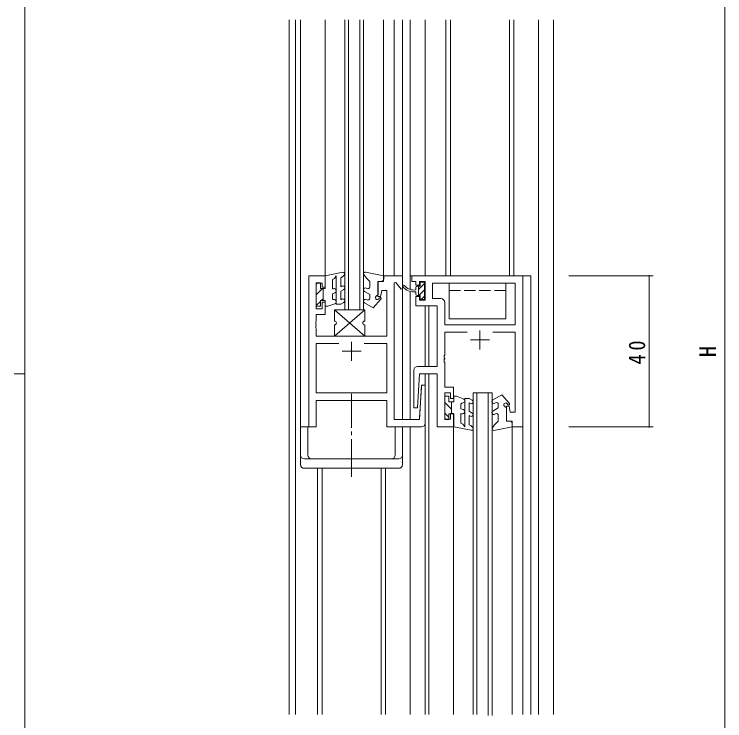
# Model space of a CAD drawing. Units: millimetres on the paper. Extents: x -397 to 397, y -282 to 282.
# Drawn here: x -396.7 to -208.6, y -75.1 to 112 of the extents above; entities that cross this region are included whole.
import ezdxf
from ezdxf.enums import TextEntityAlignment as Align

# ---------------------------------------------------------------- set-up
doc = ezdxf.new("R2010")
doc.units = ezdxf.units.MM
doc.linetypes.add('USER2', pattern=[13, 10, -1, 1, -1])
doc.linetypes.add('USER3', pattern=[4, 3, -1])
for name, color, linetype, lineweight in [('0-1_YKK_ZWAK', 7, 'Continuous', 18), ('0-3_YKK_11', 7, 'Continuous', 18), ('0-4_YKK_12', 2, 'Continuous', 18), ('0-6_YKK_13', 4, 'Continuous', 18), ('0-7_YKK_D', 6, 'Continuous', 18)]:
    doc.layers.add(name, color=color, linetype=linetype, lineweight=lineweight)
doc.styles.add('ＭＳ ゴシック', font='')
doc.styles.get('ＭＳ ゴシック').set_extended_font_data('MS Gothic')

msp = doc.modelspace()

# ---------------------------------------------------------------- linework, layer by layer
at = {"layer": '0-1_YKK_ZWAK'}
for p, q in [((-393.908, -245.688), (-393.908, 279.312)), ((-396.708, 16.812), (-393.908, 16.812))]:
    msp.add_line(p, q, dxfattribs=at)
at = {"layer": '0-3_YKK_11'}
for p, q in [((-314.408, 42.787), (-318.708, 42.787)), ((-318.708, 42.787), (-318.708, 2.787)), ((-314.408, 39.787), (-314.408, 42.787)), ((-298.908, 42.787), (-298.908, 41.287)), ((-293.908, 42.787), (-298.908, 42.787)), ((-293.908, 39.372), (-293.908, 42.787)), ((-291.408, 42.787), (-291.408, 41.287)), ((-262.108, 42.787), (-291.408, 42.787)), ((-262.108, 2.787), (-262.108, 42.787)), ((-316.758, 40.787), (-315.208, 40.787)), ((-316.758, 33.987), (-316.758, 40.787)), ((-315.208, 40.787), (-315.208, 39.787)), ((-315.208, 39.787), (-314.408, 39.787)), ((-300.408, 41.287), (-300.408, 37.287)), ((-298.908, 41.287), (-300.408, 41.287)), ((-296.108, 40.902), (-295.701, 41.041)), ((-296.108, 4.737), (-296.108, 40.902)), ((-295.701, 41.041), (-294.315, 39.234)), ((-291.408, 41.287), (-290.408, 41.287)), ((-290.408, 41.287), (-290.408, 40.287)), ((-290.408, 40.287), (-289.408, 40.287)), ((-289.408, 41.287), (-287.908, 41.287)), ((-289.408, 40.287), (-289.408, 41.287)), ((-287.908, 41.287), (-287.908, 36.287)), ((-285.958, 40.837), (-264.058, 40.837)), ((-285.958, 36.737), (-285.958, 40.837)), ((-285.958, 40.837), (-264.058, 40.837)), ((-264.058, 40.837), (-264.058, 29.787)), ((-299.708, 37.287), (-299.408, 38.887)), ((-299.408, 38.887), (-299.662, 37.532)), ((-299.408, 38.887), (-298.058, 38.887)), ((-298.358, 38.887), (-299.408, 38.887)), ((-298.058, 38.887), (-298.058, 26.787)), ((-294.315, 39.234), (-293.908, 39.372)), ((-315.208, 35.787), (-315.208, 33.987)), ((-314.408, 35.787), (-315.208, 35.787)), ((-314.408, 32.487), (-314.408, 35.787)), ((-300.408, 37.287), (-299.708, 37.287)), ((-290.408, 37.287), (-290.408, 34.787)), ((-289.408, 37.287), (-290.408, 37.287)), ((-289.408, 36.287), (-289.408, 37.287)), ((-287.908, 36.287), (-289.408, 36.287)), ((-283.758, 36.737), (-285.958, 36.737)), ((-315.208, 33.987), (-316.758, 33.987)), ((-290.408, 34.787), (-284.708, 34.787)), ((-284.708, 34.787), (-284.708, 18.737)), ((-282.758, 29.787), (-282.758, 35.737)), ((-316.758, 32.487), (-314.408, 32.487)), ((-316.758, 30.746), (-316.758, 32.487)), ((-316.878, 30.562), (-316.758, 30.746)), ((-316.878, 30.012), (-316.878, 30.562)), ((-316.758, 29.829), (-316.878, 30.012)), ((-316.878, 29.562), (-316.758, 29.746)), ((-316.878, 29.012), (-316.878, 29.562)), ((-316.758, 28.829), (-316.878, 29.012)), ((-316.758, 29.746), (-316.758, 29.829)), ((-316.758, 26.787), (-316.758, 28.829)), ((-264.058, 29.787), (-282.758, 29.787)), ((-273.408, 28.287), (-273.408, 23.287)), ((-298.058, 26.787), (-316.758, 26.787)), ((-282.758, 27.837), (-276.768, 27.837)), ((-282.758, 21.746), (-282.758, 27.837)), ((-270.049, 27.837), (-264.058, 27.837)), ((-264.058, 27.837), (-264.058, 6.687)), ((-310.768, 24.837), (-316.758, 24.837)), ((-316.758, 24.837), (-316.758, 11.737)), ((-310.768, 24.837), (-316.758, 24.837)), ((-307.408, 25.287), (-307.408, 20.287)), ((-298.058, 24.837), (-304.049, 24.837)), ((-298.058, 11.737), (-298.058, 24.837)), ((-275.908, 25.787), (-270.908, 25.787)), ((-309.908, 22.787), (-304.908, 22.787)), ((-282.878, 21.562), (-282.758, 21.746)), ((-282.878, 21.012), (-282.878, 21.562)), ((-282.758, 20.829), (-282.878, 21.012)), ((-282.878, 20.562), (-282.758, 20.746)), ((-282.758, 20.746), (-282.758, 20.829)), ((-282.878, 20.012), (-282.878, 20.562)), ((-282.758, 19.829), (-282.878, 20.012)), ((-282.758, 13.287), (-282.758, 19.829)), ((-290.908, 17.737), (-290.908, 7.799)), ((-284.708, 18.737), (-289.908, 18.737)), ((-289.937, 7.776), (-289.408, 16.787)), ((-289.408, 16.787), (-284.708, 16.787)), ((-284.708, 16.787), (-284.708, 2.787)), ((-288.879, 13.799), (-289.408, 4.737)), ((-288.908, 13.311), (-289.381, 5.208)), ((-287.908, 13.776), (-288.879, 13.799)), ((-287.908, 3.787), (-287.908, 13.776)), ((-280.408, 13.287), (-282.758, 13.287)), ((-280.408, 10.287), (-280.408, 13.287)), ((-316.758, 11.737), (-298.058, 11.737)), ((-282.758, 11.787), (-281.208, 11.787)), ((-282.758, 4.787), (-282.758, 11.787)), ((-281.208, 11.787), (-281.208, 10.287)), ((-316.758, 9.787), (-298.058, 9.787)), ((-316.758, 2.787), (-316.758, 9.787)), ((-298.058, 9.787), (-298.058, 2.787)), ((-281.208, 10.287), (-280.408, 10.287)), ((-290.908, 7.799), (-289.937, 7.776)), ((-266.408, 8.287), (-266.408, 4.287)), ((-265.708, 8.287), (-266.408, 8.287)), ((-265.408, 6.687), (-265.708, 8.287)), ((-281.208, 6.287), (-281.208, 4.787)), ((-280.408, 6.287), (-281.208, 6.287)), ((-280.408, 2.787), (-280.408, 6.287)), ((-264.058, 6.687), (-265.408, 6.687)), ((-289.408, 4.737), (-296.108, 4.737)), ((-281.208, 4.787), (-282.758, 4.787)), ((-266.408, 4.287), (-264.908, 4.287)), ((-264.908, 4.287), (-264.908, 2.787)), ((-318.708, 2.787), (-316.758, 2.787)), ((-298.058, 2.787), (-288.908, 2.787)), ((-284.708, 2.787), (-280.408, 2.787)), ((-264.908, 2.787), (-262.108, 2.787))]:
    msp.add_line(p, q, dxfattribs=at)
for centre, start, end in [((-283.758, 35.737), 0.00001, 89.99999), ((-289.908, 17.737), 90.00001, 179.99999), ((-288.908, 3.787), 270.00001, 359.99999)]:
    msp.add_arc(centre, 1, start, end, dxfattribs=at)
at = {"layer": '0-4_YKK_12'}
for p, q in [((-323.908, 27.287), (-323.908, 110.55)), ((-322.258, 27.287), (-322.258, 110.55)), ((-320.908, 2.787), (-320.908, 110.55)), ((-314.408, 42.787), (-314.408, 110.55)), ((-309.208, 33.787), (-309.208, 110.55)), ((-308.208, 33.787), (-308.208, 110.55)), ((-305.208, 33.787), (-305.208, 110.55)), ((-298.908, 64.402), (-298.908, 110.55)), ((-296.108, 110.55), (-296.108, 54.259)), ((-293.908, 110.55), (-293.908, 54.259)), ((-291.908, 54.259), (-291.908, 110.55)), ((-287.908, 42.787), (-287.908, 110.55)), ((-282.408, 110.55), (-282.408, 42.787)), ((-281.208, 110.55), (-281.208, 42.787)), ((-265.608, 110.55), (-265.608, 42.787)), ((-264.408, 110.55), (-264.408, 42.787)), ((-257.908, -73.442), (-257.908, 110.55)), ((-253.908, -73.442), (-253.908, 110.55)), ((-298.908, 48.261), (-298.908, 66.587)), ((-296.108, 56.787), (-296.108, 42.787)), ((-293.908, 56.787), (-293.908, 42.787)), ((-291.908, 39.158), (-291.908, 56.787)), ((-298.908, 42.787), (-298.908, 51.466)), ((-259.908, 42.787), (-291.908, 42.787)), ((-259.908, 42.787), (-259.908, -73.442)), ((-293.908, 39.754), (-293.908, 4.737)), ((-291.908, 4.737), (-291.908, 38.635)), ((-287.908, 18.737), (-287.908, 34.787)), ((-286.908, 18.737), (-286.908, 34.787)), ((-323.908, -73.442), (-323.908, 27.287)), ((-322.258, -73.442), (-322.258, 27.287)), ((-287.908, -73.442), (-287.908, 16.787)), ((-286.908, -73.442), (-286.908, 16.787)), ((-275.208, 11.787), (-275.208, -18.865)), ((-274.208, 11.787), (-274.208, -18.865)), ((-271.208, 11.787), (-271.208, -73.711)), ((-291.908, -73.442), (-291.908, 2.787)), ((-280.408, -73.442), (-280.408, 2.787)), ((-264.908, -73.442), (-264.908, 3.087)), ((-262.108, -73.442), (-262.108, 3.087)), ((-316.408, -73.442), (-316.408, -8.213)), ((-315.208, -73.442), (-315.208, -8.213)), ((-299.608, -73.442), (-299.608, -8.213)), ((-298.408, -73.442), (-298.408, -8.213)), ((-275.208, -16.419), (-275.208, -73.442)), ((-274.208, -16.419), (-274.208, -73.442))]:
    msp.add_line(p, q, dxfattribs=at)
for points in [[(-309.208, 33.787), (-304.208, 33.787), (-304.208, 110.55)], [(-275.208, 11.787), (-270.208, 11.787), (-270.208, -73.711)]]:
    msp.add_lwpolyline(points, dxfattribs=at)
at = {"layer": '0-6_YKK_13'}
for p, q in [((-314.358, 42.787), (-309.719, 43.7)), ((-298.858, 42.787), (-303.706, 43.75)), ((-314.358, 42.787), (-314.358, 39.387)), ((-311.909, 42.099), (-312.448, 41.787)), ((-312.448, 41.787), (-312.448, 39.28)), ((-311.448, 42.796), (-311.909, 42.099)), ((-311.448, 42.796), (-311.448, 35.287)), ((-310.249, 42.242), (-309.824, 42.487)), ((-310.249, 42.242), (-310.249, 39.842)), ((-309.824, 42.487), (-309.334, 42.977)), ((-304.131, 43.095), (-303.537, 42.256)), ((-303.537, 42.256), (-302.558, 41.287)), ((-298.859, 41.987), (-298.859, 42.787)), ((-316.758, 40.558), (-316.43, 40.887)), ((-315.658, 40.887), (-316.758, 40.887)), ((-315.658, 40.887), (-315.658, 39.387)), ((-310.249, 39.842), (-309.958, 40.009)), ((-302.559, 41.287), (-302.559, 39.808)), ((-300.359, 41.287), (-299.559, 41.287)), ((-300.358, 37.787), (-300.358, 41.287)), ((-290.408, 39.637), (-290.408, 39.037)), ((-289.208, 40.037), (-290.008, 40.037)), ((-289.708, 39.13), (-288.108, 40.73)), ((-289.708, 40.037), (-289.708, 37.537)), ((-289.708, 39.979), (-289.649, 40.037)), ((-288.108, 41.087), (-289.208, 41.087)), ((-289.208, 41.087), (-289.208, 40.037)), ((-288.108, 36.487), (-288.108, 41.087)), ((-281.608, 40.837), (-281.608, 31.337)), ((-266.608, 40.837), (-281.608, 40.837)), ((-266.608, 31.337), (-266.608, 40.837)), ((-316.759, 37.73), (-315.101, 39.387)), ((-315.658, 39.387), (-314.359, 39.387)), ((-314.959, 39.387), (-314.959, 36.187)), ((-312.254, 39.351), (-312.448, 39.28)), ((-311.843, 38.223), (-312.448, 38.003)), ((-312.448, 38.003), (-312.448, 36.803)), ((-309.458, 39.143), (-310.249, 38.687)), ((-310.249, 38.687), (-310.249, 36.442)), ((-304.002, 38.621), (-302.558, 37.787)), ((-303.502, 39.486), (-303.309, 39.375)), ((-302.559, 37.787), (-302.559, 36.836)), ((-300.358, 37.787), (-300.919, 37.367)), ((-290.408, 38.537), (-290.408, 37.937)), ((-289.604, 37.537), (-288.108, 39.033)), ((-316.759, 34.901), (-315.659, 36.001)), ((-315.658, 36.187), (-315.658, 34.687)), ((-315.658, 36.187), (-314.359, 36.187)), ((-315.473, 36.187), (-314.959, 36.701)), ((-314.358, 36.187), (-314.358, 34.687)), ((-309.958, 36.609), (-310.249, 36.442)), ((-309.458, 35.743), (-310.249, 35.287)), ((-303.502, 36.514), (-303.309, 36.403)), ((-299.632, 36.6), (-301.644, 34.287)), ((-300.265, 36.614), (-299.986, 36.953)), ((-290.008, 37.537), (-289.208, 37.537)), ((-289.208, 37.537), (-289.208, 36.487)), ((-289.208, 36.487), (-288.108, 36.487)), ((-288.957, 36.487), (-288.108, 37.336)), ((-314.358, 34.687), (-313.648, 34.687)), ((-311.843, 35.344), (-313.649, 34.687)), ((-311.448, 35.287), (-310.249, 35.287)), ((-301.645, 34.287), (-303.995, 35.644)), ((-303.933, 33.787), (-311.933, 33.787)), ((-311.933, 33.787), (-311.933, 30.787)), ((-303.933, 26.787), (-311.933, 33.787)), ((-303.933, 33.787), (-311.933, 33.787)), ((-311.933, 33.787), (-311.933, 30.787)), ((-311.933, 26.787), (-303.933, 33.787)), ((-303.933, 30.787), (-303.933, 33.787)), ((-303.933, 30.787), (-303.933, 33.787)), ((-281.608, 31.337), (-266.608, 31.337)), ((-311.933, 29.787), (-311.933, 26.787)), ((-311.933, 29.787), (-311.933, 27.787)), ((-303.933, 26.787), (-303.933, 29.787)), ((-303.933, 28.787), (-303.933, 29.787)), ((-311.933, 26.787), (-303.933, 26.787)), ((-311.933, 26.787), (-303.933, 26.787)), ((-267.644, 11.288), (-269.994, 9.931)), ((-265.632, 8.975), (-267.644, 11.288)), ((-281.658, 9.388), (-281.658, 10.888)), ((-280.358, 10.888), (-279.648, 10.888)), ((-280.358, 9.388), (-280.358, 10.888)), ((-277.843, 10.23), (-279.648, 10.888)), ((-277.448, 10.288), (-276.248, 10.288)), ((-277.448, 2.778), (-277.448, 10.288)), ((-275.458, 9.831), (-276.248, 10.288)), ((-282.758, 9.259), (-280.958, 7.459)), ((-281.658, 9.388), (-280.358, 9.388)), ((-280.958, 6.187), (-280.958, 9.388)), ((-278.448, 7.572), (-278.448, 8.772)), ((-277.843, 7.352), (-278.448, 7.572)), ((-276.248, 6.888), (-276.248, 9.133)), ((-275.958, 8.965), (-276.248, 9.133)), ((-270.002, 6.954), (-268.558, 7.788)), ((-269.502, 9.061), (-269.309, 9.172)), ((-268.559, 7.788), (-268.558, 8.739)), ((-266.358, 7.788), (-266.918, 8.207)), ((-266.358, 7.788), (-266.358, 4.288)), ((-266.265, 8.961), (-265.985, 8.622)), ((-282.758, 6.431), (-281.658, 5.331)), ((-281.658, 6.187), (-280.358, 6.187)), ((-281.658, 4.687), (-281.658, 6.187)), ((-280.358, 2.788), (-280.358, 6.187)), ((-278.253, 6.224), (-278.448, 6.295)), ((-278.448, 3.788), (-278.448, 6.295)), ((-275.458, 6.432), (-276.248, 6.888)), ((-276.248, 5.733), (-275.958, 5.565)), ((-276.248, 3.333), (-276.248, 5.733)), ((-269.502, 6.088), (-269.308, 6.2)), ((-268.559, 4.288), (-268.558, 5.767)), ((-282.758, 5.017), (-282.429, 4.688)), ((-281.658, 4.687), (-282.758, 4.687)), ((-277.909, 3.476), (-278.448, 3.788)), ((-269.536, 3.319), (-268.558, 4.288)), ((-266.359, 4.288), (-265.559, 4.288)), ((-320.908, 2.787), (-317.058, 2.787)), ((-320.908, -7.213), (-320.908, 2.787)), ((-318.958, -4.713), (-318.958, 2.787)), ((-297.758, 2.787), (-293.908, 2.787)), ((-295.858, -4.713), (-295.858, 2.787)), ((-293.908, 2.787), (-293.908, -7.213)), ((-280.358, 2.788), (-275.719, 1.874)), ((-277.448, 2.778), (-277.909, 3.476)), ((-276.248, 3.333), (-275.824, 3.088)), ((-275.824, 3.088), (-275.334, 2.597)), ((-270.131, 2.48), (-269.536, 3.319)), ((-264.858, 2.788), (-269.706, 1.825)), ((-264.858, 3.587), (-264.859, 2.788)), ((-294.908, -5.713), (-319.908, -5.713)), ((-294.908, -8.213), (-319.908, -8.213))]:
    msp.add_line(p, q, dxfattribs=at)
at = {"layer": '0-6_YKK_13', "linetype": 'USER3'}
msp.add_line((-281.608, 38.837), (-266.608, 38.837), dxfattribs=at)
at = {"layer": '0-6_YKK_13', "linetype": 'USER2'}
msp.add_line((-307.408, -10.463), (-307.408, 11.537), dxfattribs=at)
at = {"layer": '0-6_YKK_13'}
for points in [[(-316.758, 40.887), (-316.758, 34.687), (-315.658, 34.687)], [(-282.758, 4.687), (-282.758, 10.888), (-281.658, 10.888)]]:
    msp.add_lwpolyline(points, dxfattribs=at)
for centre, radius, start, end in [((-309.637, 43.28), 0.428, 315.00144, 101.13776), ((-303.788, 43.338), 0.42, 78.7643, 215.33653), ((-299.559, 41.987), 0.7, 270, 0.01997), ((-309.708, 39.576), 0.5, 299.99317, 119.9962), ((-303.752, 39.054), 0.5, 60.00834, 239.99284), ((-303.059, 39.807), 0.5, 240.00157, 0.02796), ((-293.658, 40.081), 0.25, 38.30172, 218.29822), ((-290.921, 42.237), 3.735, 218.22352, 277.88632), ((-290.905, 42.262), 3.263, 218.39371, 278.75337), ((-290.008, 39.637), 0.4, 90, 180), ((-312.049, 38.787), 0.6, 289.9968, 110.0034), ((-290.008, 37.937), 0.4, 180, 269.99781), ((-312.149, 36.803), 0.3, 180, 276.37364), ((-312.049, 35.908), 0.6, 290.00203, 96.38171), ((-309.708, 36.176), 0.5, 299.99317, 120.01019), ((-303.752, 36.081), 0.5, 59.9883, 240.97443), ((-303.059, 36.836), 0.5, 239.98109, 0.02798), ((-300.618, 36.967), 0.5, 126.8643, 315), ((-299.809, 36.776), 0.25, 315, 135.03954), ((-311.933, 30.287), 0.5, 270, 90), ((-311.933, 30.287), 0.5, 270, 90), ((-303.933, 30.287), 0.5, 90, 270), ((-303.933, 30.287), 0.5, 90, 270), ((-278.048, 9.667), 0.6, 263.61829, 69.99797), ((-275.708, 9.398), 0.5, 239.98981, 60.00683), ((-269.752, 9.493), 0.5, 119.02557, 300.0117), ((-278.148, 8.772), 0.3, 83.62636, 180), ((-269.058, 8.739), 0.5, 359.97202, 120.01891), ((-266.618, 8.608), 0.5, 45, 233.1357), ((-265.808, 8.798), 0.25, 224.96046, 45), ((-278.048, 6.788), 0.6, 249.9966, 70.0032), ((-275.708, 5.998), 0.5, 240.0038, 60.00683), ((-269.752, 6.521), 0.5, 120.00716, 299.99166), ((-269.059, 5.767), 0.5, 359.97204, 119.99843), ((-265.559, 3.588), 0.7, 359.98003, 90), ((-275.636, 2.295), 0.428, 258.86224, 44.99856), ((-269.788, 2.237), 0.42, 144.66347, 281.2357), ((-319.908, -4.713), 1, 180, 270), ((-317.958, -4.713), 1, 180, 270), ((-296.858, -4.713), 1, 270, 0), ((-294.908, -4.713), 1, 270, 0), ((-319.908, -7.213), 1, 180, 270), ((-294.908, -7.213), 1, 270, 0)]:
    msp.add_arc(centre, radius, start, end, dxfattribs=at)
at = {"layer": '0-7_YKK_D'}
for p, q in [((-208.608, -158.688), (-208.608, 207.312)), ((-249.908, 42.787), (-227.608, 42.787)), ((-228.608, 42.787), (-228.608, 2.787)), ((-249.908, 2.787), (-227.608, 2.787))]:
    msp.add_line(p, q, dxfattribs=at)
for centre, start, end in [((-228.608, 42.787), 90, 270), ((-228.608, 42.787), 270, 90), ((-228.608, 2.787), 90, 270), ((-228.608, 2.787), 270, 90)]:
    msp.add_arc(centre, 0.106, start, end, dxfattribs=at)

# ---------------------------------------------------------------- texts
at = {"layer": '0-7_YKK_D', "color": 7, "style": 'ＭＳ ゴシック'}
msp.add_text('H', height=4.399, rotation=90, dxfattribs=at).set_placement((-209.608, 21.212), align=Align.BOTTOM_LEFT)
at = {"layer": '0-7_YKK_D', "color": 7, "insert": (-229.608, 19.267), "char_height": 4.399, "attachment_point": 7, "rotation": 90, "style": 'ＭＳ ゴシック'}
msp.add_mtext('\\T1.37;\\W0.9;40', dxfattribs=at)

doc.saveas('drawing.dxf')
